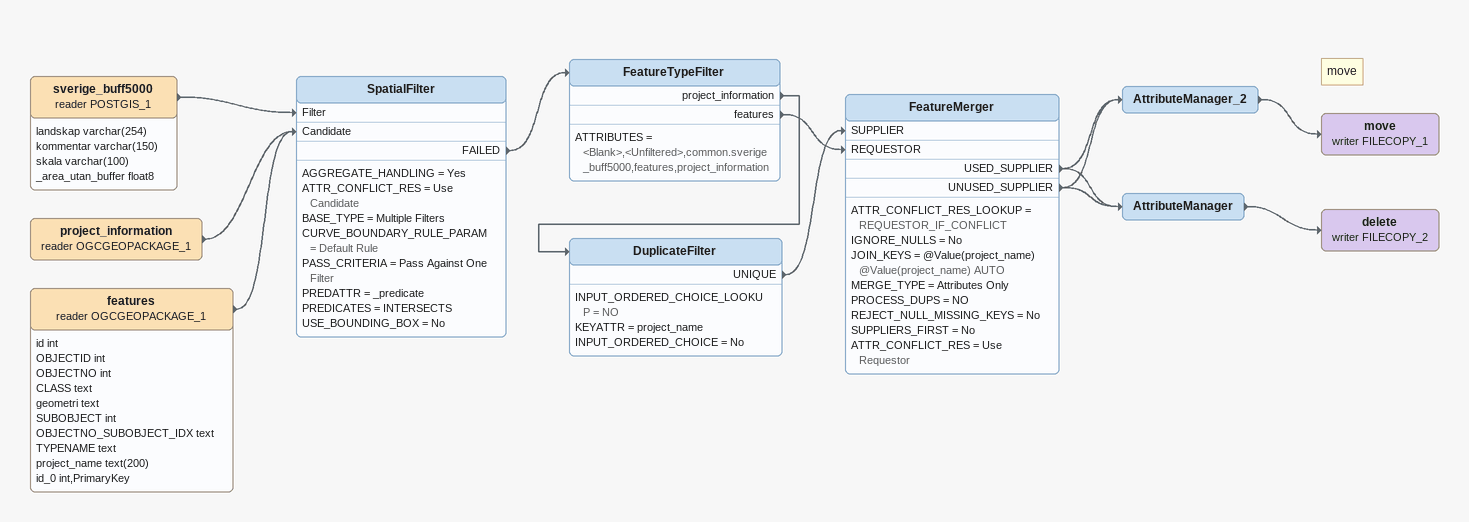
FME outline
sverige_buff5000 (reader POSTGIS_1)
    attributes: landskap varchar(254), kommentar varchar(150), skala varchar(100), _area_utan_buffer float8
    -> SpatialFilter [Filter]
project_information (reader OGCGEOPACKAGE_1)
    -> SpatialFilter [Candidate]
features (reader OGCGEOPACKAGE_1)
    attributes: id int, OBJECTID int, OBJECTNO int, CLASS text, geometri text, SUBOBJECT int, OBJECTNO_SUBOBJECT_IDX text, TYPENAME text, project_name text(200), id_0 int,PrimaryKey
    -> SpatialFilter [Candidate]
SpatialFilter
    AGGREGATE_HANDLING = Yes
    ATTR_CONFLICT_RES = Use Candidate
    BASE_TYPE = Multiple Filters
    CURVE_BOUNDARY_RULE_PARAM = Default Rule
    PASS_CRITERIA = Pass Against One Filter
    PREDATTR = _predicate
    PREDICATES = INTERSECTS
    USE_BOUNDING_BOX = No
    FAILED -> FeatureTypeFilter
FeatureTypeFilter
    ATTRIBUTES = <Blank>,<Unfiltered>,common.sverige_buff5000,features,project_information
    project_information -> DuplicateFilter
    features -> FeatureMerger [REQUESTOR]
DuplicateFilter
    INPUT_ORDERED_CHOICE_LOOKUP = NO
    KEYATTR = project_name
    INPUT_ORDERED_CHOICE = No
    UNIQUE -> FeatureMerger [SUPPLIER]
FeatureMerger
    ATTR_CONFLICT_RES_LOOKUP = REQUESTOR_IF_CONFLICT
    IGNORE_NULLS = No
    JOIN_KEYS = @Value(project_name) @Value(project_name) AUTO
    MERGE_TYPE = Attributes Only
    PROCESS_DUPS = NO
    REJECT_NULL_MISSING_KEYS = No
    SUPPLIERS_FIRST = No
    ATTR_CONFLICT_RES = Use Requestor
    USED_SUPPLIER -> AttributeManager
    USED_SUPPLIER -> AttributeManager_2
    UNUSED_SUPPLIER -> AttributeManager
    UNUSED_SUPPLIER -> AttributeManager_2
AttributeManager_2
    -> move (writer FILECOPY_1)
Note: move
move (writer FILECOPY_1)
AttributeManager
    -> delete (writer FILECOPY_2)
delete (writer FILECOPY_2)
